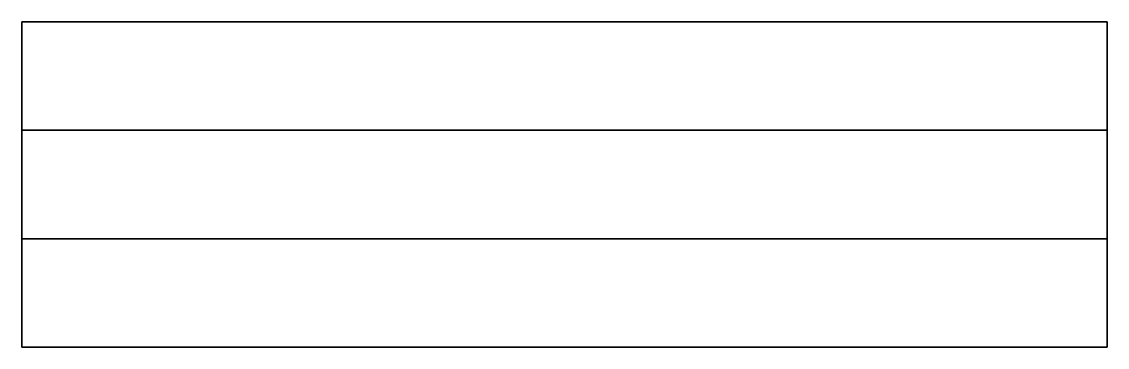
# Model space of a CAD drawing. Extents: x 0 to 50, y -15 to 0.
import ezdxf

# ---------------------------------------------------------------- set-up
doc = ezdxf.new("R2010")
doc.units = 0
doc.layers.add('ACESSORIO', color=7, linetype='CONTINUOUS')

msp = doc.modelspace()

# ---------------------------------------------------------------- linework, layer by layer
at = {"layer": 'ACESSORIO'}
for points in [[(0, 0, 40), (0, 0), (50, 0), (50, 0, 40)], [(0, 0), (0, -15), (50, -15), (50, 0)], [(0, -5), (0, 0), (0, 0, 40), (0, -5, 40)], [(0, 0, 40), (0, -5, 40), (50, -5, 40), (50, 0, 40)], [(50, -5, 40), (50, 0, 40), (50, 0), (50, -5)], [(0, -5, 10), (0, -10, 10), (0, -10), (0, -5)], [(0, -5, 40), (50, -5, 40), (50, -5, 10), (0, -5, 10)], [(50, -5, 10), (0, -5, 10), (0, -10, 10), (50, -10, 10)], [(50, -5, 10), (50, -10, 10), (50, -10), (50, -5)], [(0, -15, 40), (0, -10, 40), (50, -10, 40), (50, -15, 40)], [(0, -10), (0, -15), (0, -15, 40), (0, -10, 40)], [(0, -10, 10), (50, -10, 10), (50, -10, 40), (0, -10, 40)], [(50, -10, 40), (50, -15, 40), (50, -15), (50, -10)], [(50, -15, 40), (50, -15), (0, -15), (0, -15, 40)]]:
    msp.add_3dface(points, dxfattribs=at)

doc.saveas('drawing.dxf')
